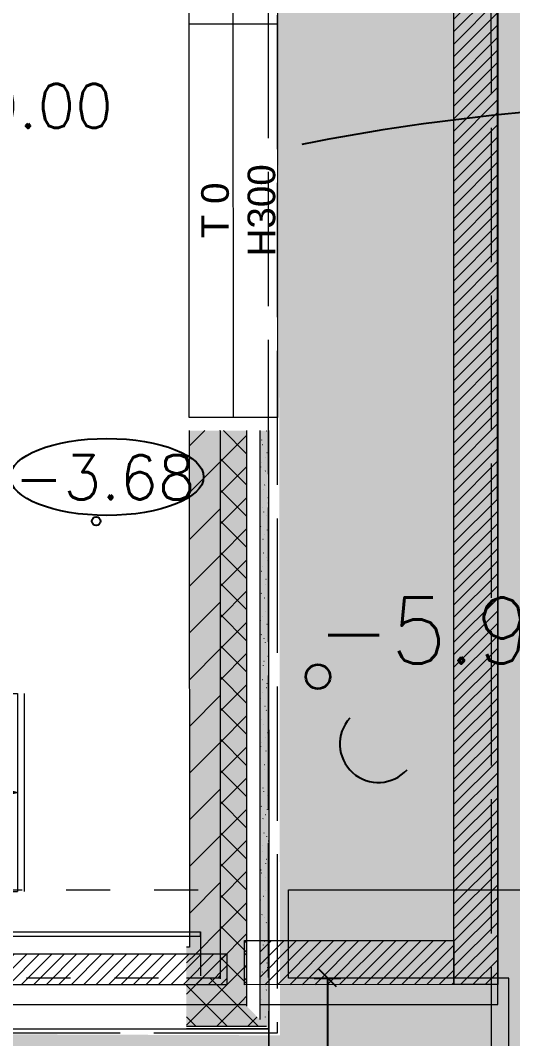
# Model space of a CAD drawing. Header units: millimetres. Extents: x 361 to 21231, y 184 to 1849.
# Drawn here: x 2507.723 to 2509.958, y 505.484 to 510.106 of the extents above; entities that cross this region are included whole.
import ezdxf

# ---------------------------------------------------------------- set-up
doc = ezdxf.new("R2010")
doc.units = ezdxf.units.MM
doc.header["$LTSCALE"] = 0.2
doc.set_wipeout_variables(frame=1)
doc.linetypes.add('[LP] ISO-02 Dashed', pattern=[3.81, 3.048, -0.762])
doc.linetypes.add('[LP] Type-1', pattern=[2, 1, -1])
for name, color, linetype, lineweight in [('... architectuur', 7, 'Continuous', 5), ('... architectuur - ALGEMEEN', 7, 'Continuous', 5), ('... architectuur ... ALGEMEEN', 7, 'Continuous', 13), ('... interieur - ALGEMEEN', 7, 'Continuous', 5), ('... interieur - los meubilair', 7, 'Continuous', 5), ('21 buitenwanden', 7, 'Continuous', 25), ('21 buitenwanden-binnenblad-snelbouwsteen', 7, 'Continuous', 25), ('24 trappen en hellingen', 7, 'Continuous', 9), ('41 buitenwandafwerkingen-buitenblad-gevelsteen', 7, 'Continuous', 25), ('41 buitenwandafwerkingen-isolatie zacht', 7, 'Continuous', 25), ('41 buitenwandafwerkingen-spouw', 7, 'Continuous', 25), ('helling', 96, 'Continuous', 25), ('maten', 1, 'Continuous', 18), ('nieuwe hoogtepunten', 154, 'Continuous', 35)]:
    doc.layers.add(name, color=color, linetype=linetype, lineweight=lineweight)
doc.layers.add('bestaande hoogtepunten', color=7, linetype='Continuous')
doc.layers.add('ontwerp', color=7, linetype='Continuous')
doc.styles.add('Helvetica Neue Light', font='')
doc.styles.get("Standard").update_dxf_attribs({"font": 'txt.shx', "height": 0.2})
doc.styles.get('Helvetica Neue Light').set_extended_font_data('Helvetica Neue Light')
doc.dimstyles.new('maat aanduiding voor tuin', dxfattribs={"dimscale": 0.2, "dimtxt": 0.2, "dimasz": 0.4, "dimexe": 0.3, "dimexo": 0.3, "dimgap": 0.02, "dimtad": 1, "dimzin": 1, "dimtxsty": 'Standard', "dimblk": 'OBLIQUE', "dimcen": 0.2, "dimadec": 0, "dimazin": 3, "dimtfac": 1, "dimtix": 1, "dimtmove": 0, "dimatfit": 3, "dimldrblk": 'OBLIQUE', "dimfxl": 0.3, "dimfxlon": 1, "dimarcsym": 1})
pattern_1 = [(45.00614, (2504.89354, 477.20813), (0.07071826, -0.0707031), []), (315.00614, (2504.89354, 477.20813), (0.0707031, 0.07071826), [])]
pattern_2 = [(45.00614, (2504.89354, 477.20813), (0.1060774, -0.10605465), [])]

# ---------------------------------------------------------------- blocks, each defined once
blk = doc.blocks.new('Groep-102')
at = {"layer": '... architectuur - ALGEMEEN', "color": 7, "linetype": 'Continuous', "lineweight": 9}
blk.add_line((380, 3288), (380, 3482), dxfattribs=at)
at = {"layer": '... architectuur - ALGEMEEN', "color": 7, "linetype": 'Continuous', "lineweight": 9, "flags": 128}
blk.add_lwpolyline([(360, 3288), (360, 3482), (400, 3482), (400, 3288)], close=True, dxfattribs=at)
blk = doc.blocks.new('Groep-116')
at = {"layer": '24 trappen en hellingen', "color": 7, "linetype": 'Continuous', "lineweight": 9}
for p, q in [((-45, 352), (45, 352)), ((-45, 330), (45, 330)), ((-45, 308), (45, 308)), ((-45, 286), (45, 286)), ((-45, 264), (45, 264)), ((-45, 242), (45, 242)), ((-45, 220), (45, 220)), ((-45, 198), (45, 198)), ((-45, 176), (45, 176)), ((-45, 154), (45, 154)), ((-45, 154), (45, 154)), ((-45, 132), (11.55, 132)), ((26.55, 132), (45, 132)), ((-45, 110), (-26.55, 110)), ((-11.55, 110), (45, 110)), ((45, 88), (-45, 88)), ((-45, 66), (45, 66)), ((-45, 44), (45, 44)), ((-45, 22), (45, 22)), ((-45, 0), (45, 0))]:
    blk.add_line(p, q, dxfattribs=at)
at = {"layer": '24 trappen en hellingen', "color": 7, "linetype": 'Continuous', "lineweight": 9, "flags": 128}
for points in [[(-45, 330), (-45, 352)], [(45, 330), (45, 352)], [(-45, 308), (-45, 330)], [(45, 308), (45, 330)], [(-45, 286), (-45, 308)], [(45, 286), (45, 308)], [(-45, 264), (-45, 286)], [(45, 264), (45, 286)], [(-45, 242), (-45, 264)], [(45, 242), (45, 264)], [(-45, 220), (-45, 242)], [(45, 220), (45, 242)], [(-45, 198), (-45, 220)], [(45, 198), (45, 220)], [(-45, 176), (-45, 198)], [(45, 176), (45, 198)], [(-45, 154), (-45, 176)], [(45, 154), (45, 176)], [(-45, 132), (-45, 154)], [(45, 154), (45, 151.31)], [(45, 142.65), (45, 132)], [(-45, 110), (-45, 132)], [(45, 132), (45, 110)], [(-45, 99.35), (-45, 110)], [(45, 110), (45, 88)], [(-45, 88), (-45, 90.69)], [(-45, 66), (-45, 88)], [(45, 66), (45, 88)], [(-45, 44), (-45, 66)], [(45, 44), (45, 66)], [(-45, 22), (-45, 44)], [(45, 22), (45, 44)], [(-45, 0), (-45, 22)], [(45, 0), (45, 22)]]:
    blk.add_lwpolyline(points, dxfattribs=at)
blk = doc.blocks.new('Groep-117')
at = {"layer": '24 trappen en hellingen', "color": 7, "linetype": 'Continuous', "lineweight": 9}
for p, q in [((-45, 355), (45, 355)), ((-45, 333), (45, 333)), ((-45, 311), (45, 311)), ((-45, 289), (45, 289)), ((-45, 267), (45, 267)), ((-45, 245), (45, 245)), ((-45, 223), (45, 223)), ((-45, 201), (45, 201)), ((-45, 179), (45, 179)), ((-45, 157), (45, 157)), ((-45, 135), (16.75, 135)), ((31.75, 135), (45, 135)), ((-45, 113), (-21.36, 113)), ((-6.36, 113), (45, 113)), ((-44.46, 91), (45, 91)), ((-45, 69), (45, 69)), ((-45, 47), (45, 47)), ((-45, 25), (45, 25)), ((-45, 3), (45, 3))]:
    blk.add_line(p, q, dxfattribs=at)
blk = doc.blocks.new('Groep-118')
at = {"layer": '24 trappen en hellingen', "color": 7, "lineweight": 5, "flags": 128}
blk.add_lwpolyline([(-4.25, 336.12), (0, 352), (4.25, 336.12)], close=True, dxfattribs=at)
at = {"layer": '24 trappen en hellingen', "color": 7, "linetype": 'Continuous', "lineweight": 9, "flags": 128}
for points in [[(0, 125.33), (0, 352)], [(0, 0), (0, 116.67)]]:
    blk.add_lwpolyline(points, dxfattribs=at)
at = {"layer": '24 trappen en hellingen', "color": 7, "lineweight": 9, "flags": 128}
for points in [[(-5, -6.25), (-5, 6.25)], [(5, 6.25), (5, -6.25)]]:
    blk.add_lwpolyline(points, close=True, dxfattribs=at)
blk = doc.blocks.new('Groep-120')
at = {"layer": '24 trappen en hellingen', "color": 7, "linetype": 'Continuous', "lineweight": 9}
for p, q in [((-45, 99.35), (45, 151.31)), ((-45, 90.69), (45, 142.65))]:
    blk.add_line(p, q, dxfattribs=at)
blk = doc.blocks.new('Groep-121')
at = {"layer": '24 trappen en hellingen', "color": 7}
for name in ['Groep-117', 'Groep-116', 'Groep-118', 'Groep-120']:
    blk.add_blockref(name, (0, 0), dxfattribs=at)
blk = doc.blocks.new('Groep-122')
at = {"layer": '24 trappen en hellingen', "color": 7}
blk.add_blockref('Groep-121', (0, 0), dxfattribs=at)
blk = doc.blocks.new('Trap (2D)-1')
at = {"layer": '24 trappen en hellingen', "color": 7}
blk.add_blockref('Groep-122', (0, 0), dxfattribs=at)
at = {"layer": '24 trappen en hellingen', "color": 0, "flags": 1}
for tag in ['IFC_UUID', 'instanceID', 'prm0_name', 'prm0_type', 'prm0_value', 'prm1_name', 'prm1_type', 'prm1_value', 'prm2_name', 'prm2_type', 'prm2_value', 'prm3_name', 'prm3_type', 'prm3_value', 'prm4_name', 'prm4_type', 'prm4_value', 'prm5_name', 'prm5_type', 'prm5_value', 'prm6_name', 'prm6_type', 'prm6_value', 'prm7_name', 'prm7_type', 'prm7_value', 'prm8_name', 'prm8_type', 'prm8_value']:
    blk.add_attdef(tag, (-75, 2882.23), '', height=0.018, dxfattribs=at)
blk = doc.blocks.new('_Oblique')
at = {"color": 0, "linetype": 'ByBlock', "lineweight": -2}
blk.add_line((-0.5, -0.5), (0.5, 0.5), dxfattribs=at)
blk = doc.blocks.new('*D1693')
at = {"layer": 'Defpoints', "color": 0, "ltscale": 0.2, "transparency": 16777216}
for p in [(2508.9407, 505.7586), (2508.5411, 502.4485), (2509.1181, 502.4486)]:
    blk.add_point(p, dxfattribs=at)
at = {"layer": 'maten', "color": 0, "lineweight": -2, "ltscale": 0.2, "transparency": 16777216}
for p, q in [((2509.0578, 505.7586), (2509.1778, 505.7586)), ((2509.1178, 505.7586), (2509.1181, 502.4486)), ((2509.0581, 502.4486), (2509.1781, 502.4486))]:
    blk.add_line(p, q, dxfattribs=at)
at = {"layer": 'maten', "color": 0, "lineweight": -2, "ltscale": 0.2, "transparency": 16777216, "xscale": 0.08000000000000074, "yscale": 0.08000000000000074, "zscale": 0.08000000000000074}
for p, rotation in [((2509.1178, 505.7586), 90.00614147605208), ((2509.1181, 502.4486), 270.0061414760521)]:
    blk.add_blockref('_Oblique', p, dxfattribs=dict(at, rotation=rotation))
at = {"layer": 'maten', "color": 0, "ltscale": 0.2, "transparency": 16777216, "insert": (2509.2386, 504.1036), "char_height": 0.2, "attachment_point": 5, "rotation": 270.0061}
blk.add_mtext('3,31', dxfattribs=at)

msp = doc.modelspace()

# ---------------------------------------------------------------- hatches: boundary and pattern name
at = {"layer": '... architectuur', "linetype": 'Continuous', "lineweight": 5, "transparency": 33554559}
h = msp.add_hatch(dxfattribs=at)
h.set_pattern_fill('SCHADUW', scale=0.01, angle=90.0061, style=0, pattern_type=2)
h.set_pattern_definition([(45.00614, (2509.790496, 511.738647), (-0.0282873, 0.02828124), [])])
h.paths.add_polyline_path([(2509.6905, 517.7486), (2509.8892, 517.7487), (2509.8905, 505.7286), (2509.6918, 505.7286)])
at = {"layer": '... architectuur', "linetype": 'Continuous', "lineweight": 5, "transparency": 33554687}
h = msp.add_hatch(dxfattribs=at)
h.set_pattern_fill('SCHADUW', scale=0.01, angle=90.0061, style=0, pattern_type=2)
h.set_pattern_definition([(45.006, (2509.216283, 505.8286), (-0.0282873, 0.0282812), [])])
h.paths.add_polyline_path([(2508.7408, 505.9286), (2509.6918, 505.9287), (2509.6918, 505.7286), (2508.7408, 505.7285)])
at = {"layer": '... architectuur', "linetype": 'Continuous', "lineweight": 5, "transparency": 33554559}
h = msp.add_hatch(dxfattribs=at)
h.set_pattern_fill('SCHADUW', scale=0.01, angle=90.0061, style=0, pattern_type=2)
h.set_pattern_definition([(45.0061, (2506.608886, 505.798297), (-0.0282873, 0.02828124), [])])
h.paths.add_polyline_path([(2504.5573, 505.8681), (2508.6605, 505.8685), (2508.6605, 505.7285), (2504.5573, 505.7281)])
at = {"layer": '... architectuur', "linetype": 'Continuous', "lineweight": 0, "true_color": 0xf3f3f3, "transparency": 33554687}
msp.add_hatch(color=7, dxfattribs=at).paths.add_polyline_path([(2508.6267, 505.7585), (2508.4905, 505.8985), (2508.4773, 505.8985), (2508.4773, 505.7585)])
at = {"layer": '... architectuur', "linetype": 'Continuous', "lineweight": 9, "true_color": 0x808080, "transparency": 33554687}
h = msp.add_hatch(dxfattribs=at)
h.set_pattern_fill('[LA] CELLENBETON', color=8, scale=0.01, angle=0.0061, style=0, pattern_type=2)
h.set_pattern_definition(pattern_2)
h.paths.add_polyline_path([(2508.6267, 505.7585), (2508.4905, 505.8985), (2508.4773, 505.8985), (2508.4773, 505.7585)])
at = {"layer": '... architectuur', "linetype": 'Continuous', "lineweight": 0, "true_color": 0xf8ffcc, "transparency": 33554687}
msp.add_hatch(color=7, dxfattribs=at).paths.add_polyline_path([(2508.8408, 505.5386), (2508.6267, 505.7585), (2508.4773, 505.7585), (2508.4773, 505.5385)])
at = {"layer": '... architectuur', "linetype": 'Continuous', "lineweight": 9, "true_color": 0x4c4c4c, "transparency": 33554687}
h = msp.add_hatch(dxfattribs=at)
h.set_pattern_fill('[LA] ISOLATIE', color=59, scale=0.01, angle=0.0061, style=0, pattern_type=2)
h.set_pattern_definition(pattern_1)
h.paths.add_polyline_path([(2508.8408, 505.5386), (2508.6267, 505.7585), (2508.4773, 505.7585), (2508.4773, 505.5385)])
at = {"layer": '... architectuur - ALGEMEEN', "linetype": 'Continuous', "lineweight": 5, "transparency": 33554508}
h = msp.add_hatch(color=7, dxfattribs=at)
h.set_gradient(color1=(255, 255, 214), color2=(255, 255, 163))
h.paths.add_polyline_path([(2513.0303, 514.329), (2513.0315, 502.489), (2512.9887, 502.489), (2512.9887, 502.4788), (2504.8176, 502.4934), (2504.8173, 505.5136), (2508.9023, 505.4986), (2508.8896, 514.3436), (2512.9875, 514.344), (2512.9875, 514.329)])
at = {"layer": '21 buitenwanden-binnenblad-snelbouwsteen', "linetype": 'Continuous', "lineweight": 0, "true_color": 0xf3f3f3, "transparency": 33554687}
msp.add_hatch(color=7, dxfattribs=at).paths.add_polyline_path([(2508.6302, 508.2436), (2508.4902, 508.2436), (2508.4905, 505.8985), (2508.6305, 505.7546)])
at = {"layer": '21 buitenwanden-binnenblad-snelbouwsteen', "linetype": 'Continuous', "lineweight": 9, "true_color": 0x808080, "transparency": 33554687}
h = msp.add_hatch(dxfattribs=at)
h.set_pattern_fill('[LA] CELLENBETON', color=8, scale=0.01, angle=0.0061, style=0, pattern_type=2)
h.set_pattern_definition(pattern_2)
h.paths.add_polyline_path([(2508.6302, 508.2436), (2508.4902, 508.2436), (2508.4905, 505.8985), (2508.6305, 505.7546)])
at = {"layer": '41 buitenwandafwerkingen-buitenblad-gevelsteen', "linetype": 'Continuous', "lineweight": 0, "true_color": 0xf9f4ee, "transparency": 33554687}
msp.add_hatch(color=7, dxfattribs=at).paths.add_polyline_path([(2508.8502, 508.2437), (2508.8102, 508.2437), (2508.8105, 505.5697), (2508.8505, 505.5286)])
at = {"layer": '41 buitenwandafwerkingen-buitenblad-gevelsteen', "linetype": 'Continuous', "lineweight": 9, "true_color": 0xb9a287, "transparency": 33554687}
h = msp.add_hatch(dxfattribs=at)
h.set_pattern_fill('PLAN-HOUT [LA]-1', color=33, scale=0.01, angle=0.0061, style=0, pattern_type=2)
h.set_pattern_definition([(34.38649, (2504.897667, 477.215555), (0.09614945, 0.02748242), [0.01581139, -0.1423025]), (60.95154, (2504.910715, 477.224485), (0.09614945, 0.02748242), [0.0106066, -0.06010408]), (87.51659, (2504.915865, 477.233757), (0.034333515, 0.061815934), [0.01581139, -0.1423025]), (60.95154, (2504.91655, 477.249554), (0.09614945, 0.02748242), [0.0106066, -0.06010408]), (42.51659, (2504.9217, 477.258826), (0.130482965, 0.089298353), [0.0067082, -0.2168986]), (60.95154, (2504.926645, 477.26336), (0.13048296, 0.08929835), [0.0106066, -0.06010408]), (87.51659, (2504.931795, 477.272632), (0.034333515, 0.061815934), [0.00474342, -0.15337047])])
h.paths.add_polyline_path([(2508.8502, 508.2437), (2508.8102, 508.2437), (2508.8105, 505.5697), (2508.8505, 505.5286)])
at = {"layer": '41 buitenwandafwerkingen-buitenblad-gevelsteen', "linetype": 'Continuous', "lineweight": 9, "true_color": 0x555555, "transparency": 33554687}
h = msp.add_hatch(dxfattribs=at)
h.set_pattern_fill('PLAN-HOUT [LA]', color=251, scale=0.01, angle=0.0061, style=0, pattern_type=2)
h.set_pattern_definition([(13.55408, (2504.857426, 477.231536), (0.019296434, -0.03637814), [0.00094121, -0.04611915]), (63.1515, (2504.87343, 477.215563), (0.058960705, 0.00109797), [0.00092653, -0.04539989])])
h.paths.add_polyline_path([(2508.8502, 508.2437), (2508.8102, 508.2437), (2508.8105, 505.5697), (2508.8505, 505.5286)])
at = {"layer": '41 buitenwandafwerkingen-isolatie zacht', "linetype": 'Continuous', "lineweight": 0, "true_color": 0xf8ffcc, "transparency": 33554687}
msp.add_hatch(color=7, dxfattribs=at).paths.add_polyline_path([(2508.7502, 508.2437), (2508.6302, 508.2436), (2508.6305, 505.7546), (2508.7505, 505.6313)])
at = {"layer": '41 buitenwandafwerkingen-isolatie zacht', "linetype": 'Continuous', "lineweight": 9, "true_color": 0x4c4c4c, "transparency": 33554687}
h = msp.add_hatch(dxfattribs=at)
h.set_pattern_fill('[LA] ISOLATIE', color=59, scale=0.01, angle=0.0061, style=0, pattern_type=2)
h.set_pattern_definition(pattern_1)
h.paths.add_polyline_path([(2508.7502, 508.2437), (2508.6302, 508.2436), (2508.6305, 505.7546), (2508.7505, 505.6313)])
at = {"layer": 'nieuwe hoogtepunten', "ltscale": 0.2}
h = msp.add_hatch(color=256, dxfattribs=at)
h.dxf.hatch_style = 1
edge = h.paths.add_edge_path()
edge.add_arc((2509.0741, 507.1267), 0.055, 0, 360)

# ---------------------------------------------------------------- linework, layer by layer
at = {"layer": '... architectuur', "color": 7, "linetype": 'Continuous', "lineweight": 9, "transparency": 33554687}
for p, q in [((2508.4905, 505.8985), (2508.4773, 505.8985)), ((2508.4905, 505.8985), (2508.4773, 505.8985)), ((2508.6267, 505.7585), (2508.4773, 505.7585)), ((2508.6267, 505.7585), (2508.4773, 505.7585))]:
    msp.add_line(p, q, dxfattribs=at)
at = {"layer": '... architectuur', "color": 1, "linetype": 'Continuous', "lineweight": 9, "true_color": 0xff0000, "transparency": 33554559, "flags": 128}
for points in [[(2509.6905, 517.7486), (2509.8892, 517.7487), (2509.8905, 505.7286), (2509.6918, 505.7286)], [(2504.5573, 505.8681), (2508.6605, 505.8685), (2508.6605, 505.7285), (2504.5573, 505.7281)]]:
    msp.add_lwpolyline(points, close=True, dxfattribs=at)
at = {"layer": '... architectuur', "color": 7, "linetype": 'Continuous', "transparency": 33554687}
msp.add_solid([(2508.4905, 505.8985), (2508.8505, 505.5286), (2508.4773, 505.8985), (2508.4773, 505.5285)], dxfattribs=at)
at = {"layer": '... architectuur - ALGEMEEN', "color": 7, "linetype": 'Continuous', "lineweight": 9, "transparency": 33554534}
for p, q in [((2509.8905, 505.6387), (2509.8885, 524.1445)), ((2504.6905, 505.6381), (2509.8905, 505.6387))]:
    msp.add_line(p, q, dxfattribs=at)
at = {"layer": '... architectuur - ALGEMEEN', "color": 250, "linetype": 'Continuous', "lineweight": 9, "true_color": 0x111111}
for p, q in [((2504.4807, 505.9681), (2508.5407, 505.9685)), ((2504.5007, 505.9481), (2508.5407, 505.9485)), ((2508.5407, 505.9485), (2508.5407, 505.9685))]:
    msp.add_line(p, q, dxfattribs=at)
at = {"layer": '... architectuur - ALGEMEEN', "color": 7, "linetype": 'Continuous', "lineweight": 9, "flags": 128}
msp.add_lwpolyline([(2508.9407, 506.1586), (2510.3407, 506.1587), (2510.3411, 502.4487), (2509.9411, 502.4487), (2509.9407, 505.7587), (2508.9407, 505.7586)], close=True, dxfattribs=at)
at = {"layer": '... interieur - ALGEMEEN', "color": 20, "linetype": '[LP] ISO-02 Dashed', "lineweight": 9, "true_color": 0xff5500, "transparency": 33554687, "flags": 128}
msp.add_lwpolyline([(2508.8908, 502.4873), (2504.7876, 502.4869), (2504.7873, 505.5101), (2508.8905, 505.5105), (2508.8892, 517.9686), (2499.7892, 517.9676), (2499.7916, 494.9776), (2509.8916, 494.9787), (2509.8908, 502.4798), (2508.8908, 502.4797)], close=True, dxfattribs=at)
at = {"layer": '21 buitenwanden', "lineweight": 9, "transparency": 33554687}
msp.add_line((2508.4902, 508.2436), (2508.4905, 505.8985), dxfattribs=at)
at = {"layer": '21 buitenwanden-binnenblad-snelbouwsteen', "lineweight": 9, "transparency": 33554687}
for p, q in [((2508.4902, 508.2436), (2508.4905, 505.8985)), ((2508.6302, 508.2436), (2508.6305, 505.7546))]:
    msp.add_line(p, q, dxfattribs=at)
at = {"layer": '41 buitenwandafwerkingen-isolatie zacht', "lineweight": 9, "transparency": 33554687}
msp.add_line((2508.6302, 508.2436), (2508.6305, 505.7546), dxfattribs=at)
at = {"layer": 'bestaande hoogtepunten', "ltscale": 0.2}
msp.add_circle((2508.0672, 507.8325), 0.02, dxfattribs=at)
at = {"layer": 'bestaande hoogtepunten'}
msp.add_ellipse((2508.116, 508.0334), major_axis=(-0.4393, 0), ratio=0.39726, dxfattribs=at)
at = {"layer": 'helling', "ltscale": 0.2}
msp.add_arc((2510.8673, 500.1702), 9.5566, 77.45027, 101.25719, dxfattribs=at)
at = {"layer": 'nieuwe hoogtepunten', "ltscale": 0.2}
msp.add_circle((2509.0741, 507.1267), 0.055, dxfattribs=at)
at = {"layer": 'ontwerp', "ltscale": 0.2}
msp.add_arc((2509.3487, 506.8215), 0.175, 137.9715, 317.9715, dxfattribs=at)

# ---------------------------------------------------------------- block references
at = {"layer": '... architectuur - ALGEMEEN', "color": 7, "xscale": 0.01, "yscale": 0.01, "zscale": 0.01, "rotation": 0.006141476045698789}
msp.add_blockref('Groep-102', (2504.8937, 475.4232), dxfattribs=at)
at = {"layer": '... interieur - los meubilair', "color": 7, "transparency": 33554687, "xscale": 0.01, "yscale": 0.01, "zscale": 0.01, "rotation": 0.006141476045698789}
msp.add_blockref('Groep-102', (2504.8935, 477.2081), dxfattribs=at)
at = {"layer": '24 trappen en hellingen', "color": 7, "xscale": 0.01, "yscale": 0.01, "zscale": 0.01, "rotation": 270.0061414760457}
msp.add_blockref('Trap (2D)-1', (2504.1906, 506.6004), dxfattribs=at)

# ---------------------------------------------------------------- texts
at = {"layer": '... architectuur ... ALGEMEEN', "insert": (2508.5441, 509.2436), "char_height": 0.1254, "attachment_point": 2, "rotation": 90.0061, "line_spacing_factor": 1.008341, "style": 'Helvetica Neue Light'}
msp.add_mtext('T 0\\PH300', dxfattribs=at)
at = {"layer": 'bestaande hoogtepunten', "insert": (2507.6956, 508.1317), "char_height": 0.2, "width": 0.698006, "attachment_point": 1, "rotation": 0.0061}
msp.add_mtext('-3.68', dxfattribs=at)
at = {"layer": 'nieuwe hoogtepunten', "ltscale": 0.2, "insert": (2509.0689, 507.4863), "char_height": 0.3, "attachment_point": 1, "rotation": 0.0061}
msp.add_mtext_dynamic_manual_height_columns('-5.97', width=3.391916, gutter_width=1.5, heights=[0], dxfattribs=at)
at = {"layer": 'ontwerp', "color": 6, "ltscale": 0.2, "insert": (2505.9612, 509.8174), "char_height": 0.2, "attachment_point": 1, "rotation": 0.0061}
msp.add_mtext_dynamic_manual_height_columns('-3.42 tov 0.00\\Pbinnenvloer', width=3.562964, gutter_width=1, heights=[0], dxfattribs=at)

# ---------------------------------------------------------------- next in the draw order: wipeouts: each hides what was drawn before it
at = {"color": 255, "linetype": 'Continuous', "lineweight": 5, "transparency": 33554687}
msp.add_wipeout([(2508.8505, 505.5286), (2508.8408, 505.5386), (2508.4773, 505.5385), (2508.4773, 505.5285)], dxfattribs=at).dxf.layer = '... architectuur'

# ---------------------------------------------------------------- next in the draw order: linework, layer by layer
at = {"layer": '... architectuur', "color": 7, "linetype": 'Continuous', "lineweight": 9, "transparency": 33554687}
for p, q in [((2508.8408, 505.5386), (2508.4773, 505.5385)), ((2508.8408, 505.5386), (2508.4773, 505.5385)), ((2508.8505, 505.5286), (2508.4773, 505.5285)), ((2508.8505, 505.5286), (2508.4773, 505.5285))]:
    msp.add_line(p, q, dxfattribs=at)
at = {"layer": '... architectuur'}
msp.add_line((2508.8505, 505.5286), (2508.8508, 502.4797), dxfattribs=at)
at = {"layer": '... architectuur - ALGEMEEN', "color": 7, "linetype": '[LP] Type-1', "lineweight": 9, "flags": 128}
msp.add_lwpolyline([(2508.5411, 502.0485), (2504.2911, 502.0481), (2504.2907, 506.1581), (2508.5407, 506.1585), (2508.5407, 505.7585), (2504.6907, 505.7581), (2504.6911, 502.4481), (2508.5411, 502.4485)], close=True, dxfattribs=at)
at = {"layer": '... architectuur - ALGEMEEN', "color": 7, "linetype": 'Continuous', "lineweight": 9, "transparency": 33554508, "flags": 128}
msp.add_lwpolyline([(2508.8505, 505.5286), (2508.8508, 502.4797), (2504.7876, 502.4793), (2504.7873, 505.5281)], close=True, dxfattribs=at)
at = {"layer": '21 buitenwanden', "lineweight": 9, "transparency": 33554687}
msp.add_line((2508.8502, 508.2437), (2508.8505, 505.5286), dxfattribs=at)
at = {"layer": '21 buitenwanden', "color": 254, "true_color": 0xe6e6e6, "transparency": 33554687}
msp.add_solid([(2508.4902, 508.2436), (2508.8502, 508.2437), (2508.4905, 505.8985), (2508.8505, 505.5286)], dxfattribs=at)
at = {"layer": '41 buitenwandafwerkingen-buitenblad-gevelsteen', "lineweight": 9, "transparency": 33554687}
msp.add_line((2508.8502, 508.2437), (2508.8505, 505.5286), dxfattribs=at)

# ---------------------------------------------------------------- next in the draw order: wipeouts: each hides what was drawn before it
at = {"color": 255, "lineweight": 5, "transparency": 33554687}
msp.add_wipeout([(2508.8102, 508.2437), (2508.7502, 508.2437), (2508.7505, 505.6313), (2508.8105, 505.5697)], dxfattribs=at).dxf.layer = '41 buitenwandafwerkingen-spouw'

# ---------------------------------------------------------------- next in the draw order: linework, layer by layer
at = {"layer": '... architectuur', "color": 1, "linetype": 'Continuous', "lineweight": 9, "true_color": 0xff0000, "transparency": 33554687, "flags": 128}
msp.add_lwpolyline([(2508.7408, 505.9286), (2509.6918, 505.9287), (2509.6918, 505.7286), (2508.7408, 505.7285)], close=True, dxfattribs=at)
at = {"layer": '... architectuur - ALGEMEEN', "color": 7, "linetype": '[LP] ISO-02 Dashed', "lineweight": 9, "transparency": 33554687, "flags": 128}
msp.add_lwpolyline([(2499.8309, 502.3276), (2499.8316, 495.5076), (2499.7916, 495.5076), (2499.7916, 495.2976), (2498.7916, 495.2975), (2498.7892, 517.755), (2509.8586, 523.1605), (2509.8608, 502.4798), (2508.8508, 502.4797), (2508.8492, 517.5723), (2508.8499, 517.5723), (2508.8492, 517.9686), (2499.7892, 517.9676), (2499.7905, 505.6247), (2500.6405, 505.6248), (2500.6409, 502.3277)], close=True, dxfattribs=at)
at = {"layer": '41 buitenwandafwerkingen-buitenblad-gevelsteen', "lineweight": 9, "transparency": 33554687}
msp.add_line((2508.8102, 508.2437), (2508.8105, 505.5697), dxfattribs=at)
at = {"layer": '41 buitenwandafwerkingen-isolatie zacht', "lineweight": 9, "transparency": 33554687}
msp.add_line((2508.7502, 508.2437), (2508.7505, 505.6313), dxfattribs=at)
at = {"layer": '41 buitenwandafwerkingen-spouw', "lineweight": 9, "transparency": 33554687}
for p, q in [((2508.7502, 508.2437), (2508.7505, 505.6313)), ((2508.8102, 508.2437), (2508.8105, 505.5697))]:
    msp.add_line(p, q, dxfattribs=at)

# ---------------------------------------------------------------- next in the draw order: dimensions: what is measured, and where the dimension line sits
at = {"layer": 'maten', "ltscale": 0.2}
dim = msp.add_linear_dim(base=(2509.1181, 502.4486), p1=(2508.9407, 505.7586), p2=(2508.5411, 502.4485), angle=90.0061, dimstyle='maat aanduiding voor tuin', dxfattribs=at)
dim.commit()
dim.dimension.update_dxf_attribs({"geometry": '*D1693', "text_midpoint": (2509.2386, 504.1036)})

doc.saveas('drawing.dxf')
